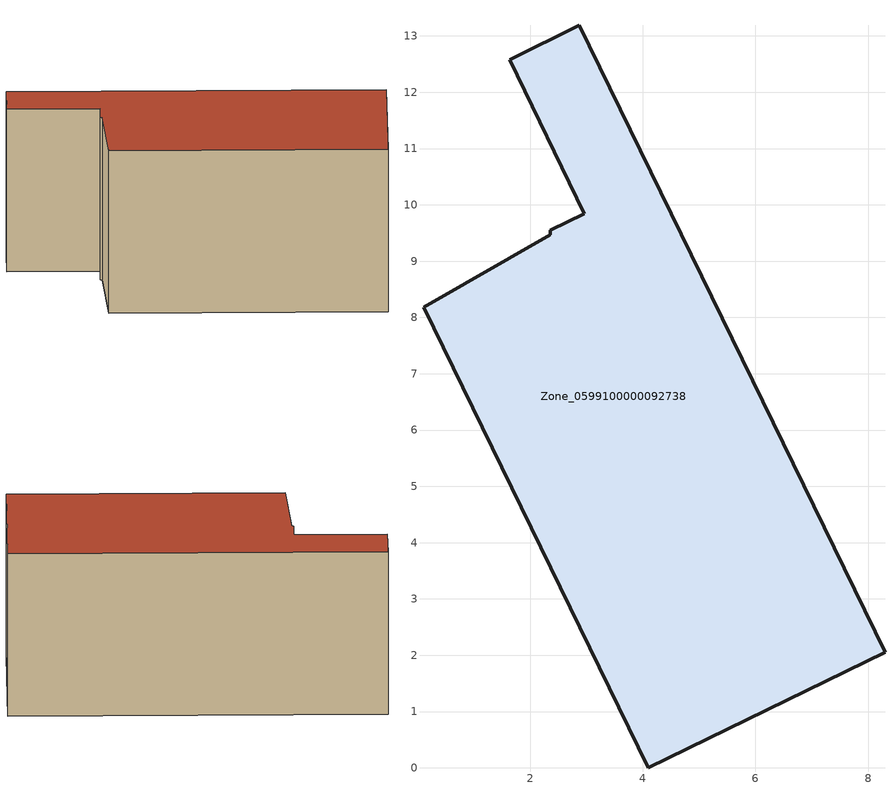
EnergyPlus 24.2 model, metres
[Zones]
Zone_0599100000092738
 floor ground (C_G): 2.35,9.47 2.35,9.54 2.96,9.84 1.63,12.58 2.87,13.19 8.3,2.05 4.09,0 0.1,8.18 z0
 wall outside (C_F): 8.3,2.05 2.87,13.19 1.63,12.58 2.96,9.84 2.35,9.54 2.35,9.47 0.1,8.18 4.09,0 8.3,2.05 z0:5.82
 roof outside (C_R): 2.35,9.47 0.1,8.18 4.09,0 8.3,2.05 2.87,13.19 1.63,12.58 2.96,9.84 2.35,9.54 z5.82
[BUILDING]
Pand.0599100000092738: North Axis=0; Terrain=City; Loads Convergence Tolerance Value=0.04; Temperature Convergence Tolerance Value=0.4; Solar Distribution=FullExterior; Maximum Number of Warmup Days=25; Minimum Number of Warmup Days=1
[Site:Location]
Rotterdam.The.Hague.AP_ZH_NLD Design_Conditions: Latitude=51.96; Longitude=4.45; Time Zone=1; Elevation=-4.5
[SITE:GROUNDTEMPERATURE:BUILDINGSURFACE]
18, 18, 18, 18, 18, 18, 18, 18, 18, 18, 18, 18
[MATERIAL] Thermal Absorptance=0.9; Solar Absorptance=0.7; Visible Absorptance=0.7
Name | Roughness | Thickness | Conductivity | Density | Specific Heat
G.TC.1946-1964 | MediumSmooth | 0.15 | 1 | 540 | 1210
F.TC.1946-1964 | Rough | 0.3 | 0.857143 | 1920 | 840
R.TC.1946-1964 | MediumRough | 0.2 | 0.235294 | 1500 | 1000
[CONSTRUCTION]
C_G: G.TC.1946-1964
C_F: F.TC.1946-1964
C_R: R.TC.1946-1964
[ZONE]
Zone_0599100000092738: Type=1; Multiplier=1; Ceiling Height=Autocalculate; Volume=Autocalculate; Floor Area=autocalculate; Part of Total Floor Area=Yes
[ZONEINFILTRATION:DESIGNFLOWRATE]
Infil_Zone_0599100000092738: Zone or ZoneList or Space or SpaceList=Zone_0599100000092738; Schedule=AlwaysOn; Design Flow Rate Calculation Method=Flow/Area; Flow Rate per Floor Area=0.003; Constant Term Coefficient=1; Temperature Term Coefficient=0; Velocity Term Coefficient=0; Velocity Squared Term Coefficient=0
[HVACTEMPLATE:ZONE:IDEALLOADSAIRSYSTEM]
Zone_0599100000092738: Maximum Heating Supply Air Temperature=50; Minimum Cooling Supply Air Temperature=13; Maximum Heating Supply Air Humidity Ratio=0.0156; Minimum Cooling Supply Air Humidity Ratio=0.0077; Heating Limit=NoLimit; Cooling Limit=NoLimit; Dehumidification Control Type=ConstantSensibleHeatRatio; Cooling Sensible Heat Ratio=0.7; Dehumidification Setpoint=60; Humidification Control Type=None; Humidification Setpoint=30; Outdoor Air Method=None; Outdoor Air Flow Rate per Person=0.00944; Outdoor Air Flow Rate per Zone Floor Area=0; Outdoor Air Flow Rate per Zone=0; Demand Controlled Ventilation Type=None; Outdoor Air Economizer Type=NoEconomizer; Heat Recovery Type=None; Sensible Heat Recovery Effectiveness=0.7; Latent Heat Recovery Effectiveness=0.65
[ZONECONTROL:THERMOSTAT]
ThermostatControl_Zone_0599100000092738: Zone or ZoneList=Zone_0599100000092738; Control Type Schedule=DualSetpointControlType; Control 1=Thermostat_Zone_0599100000092738; Temperature Difference Between Cutout And Setpoint=0
[THERMOSTATSETPOINT:DUALSETPOINT]
Thermostat_Zone_0599100000092738: Heating Setpoint Temperature Schedule=HeatingSetpoint_Zone_0599100000092738; Cooling Setpoint Temperature Schedule=CoolingSetpoint_Zone_0599100000092738
[SCHEDULE:COMPACT]
HeatingSetpoint_Zone_0599100000092738: Through: 12/31, For: AllDays, Until: 24:00, 21
CoolingSetpoint_Zone_0599100000092738: Through: 12/31, For: AllDays, Until: 24:00, 24
DualSetpointControlType: Through: 12/31, For: AllDays, Until: 24:00, 4
AlwaysOn: Through: 12/31, For: AllDays, Until: 24:00, 1
